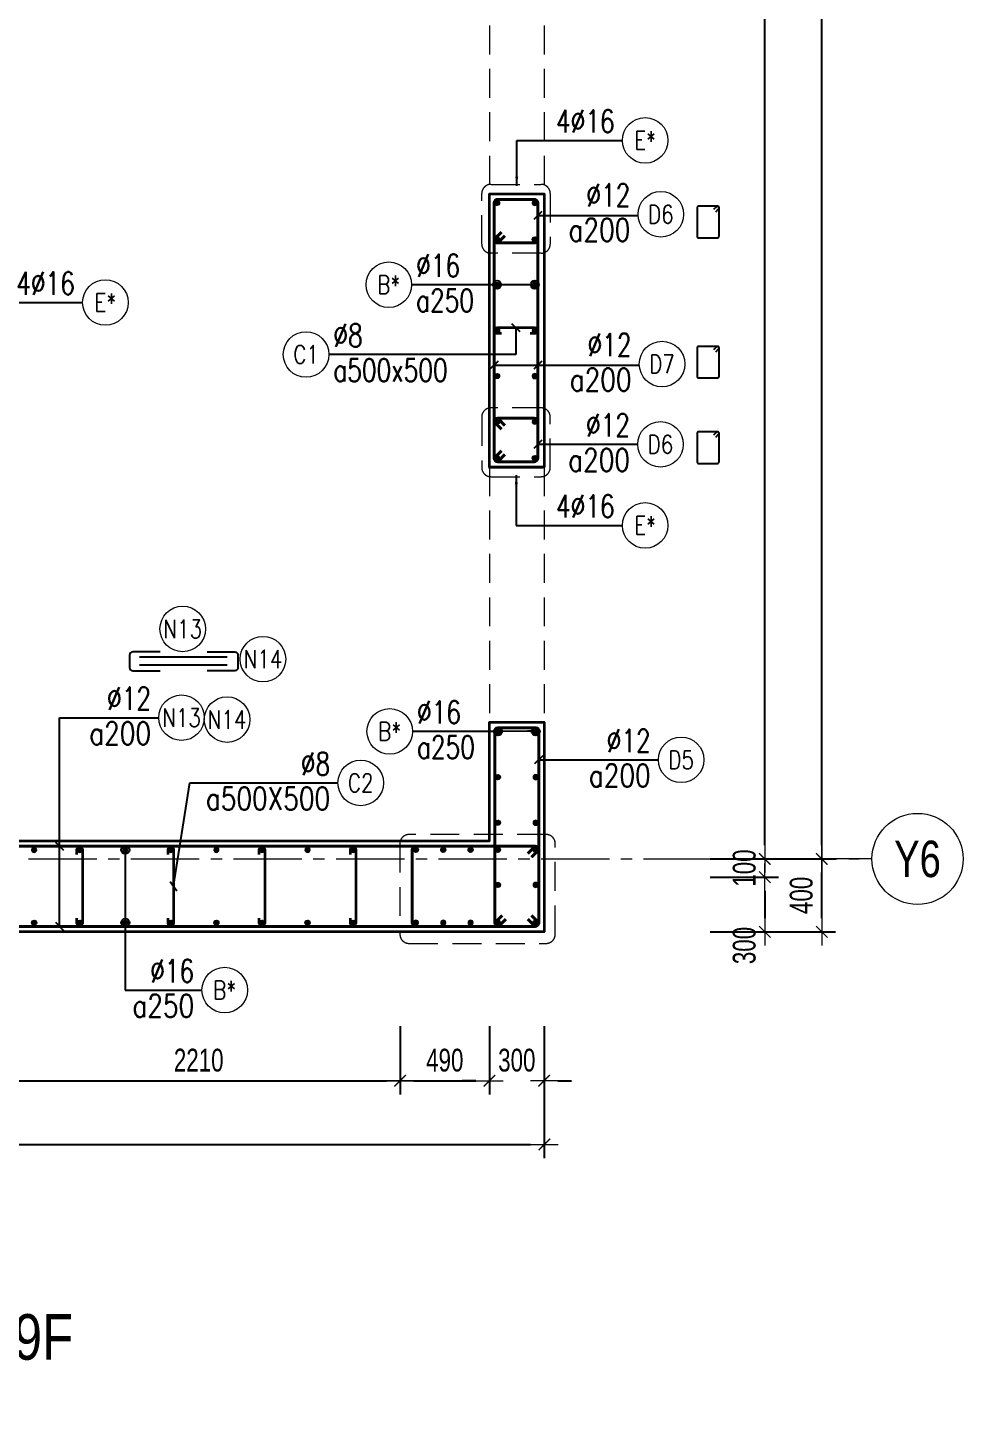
# Model space of a CAD drawing. Header units: millimetres. Extents: x 988833 to 1318015, y -9365 to 47591.
# Drawn here: x 1053134 to 1058264, y 30310 to 37966 of the extents above; entities that cross this region are included whole.
import ezdxf
from ezdxf.enums import TextEntityAlignment as Align

# ---------------------------------------------------------------- set-up
doc = ezdxf.new("R2010")
doc.units = ezdxf.units.MM
doc.header["$MEASUREMENT"] = 0
for name, pattern in [('HIDDEN', [9.525, 6.35, -3.175]), ('HIDDEN2', [4.7625, 3.175, -1.5875]), ('OF_Grid_1$0$CENTER2', [1.125, 0.75, -0.125, 0.125, -0.125])]:
    doc.linetypes.add(name, pattern=pattern)
doc.layers.get('0').update_dxf_attribs({"lineweight": 20})
doc.layers.get('Defpoints').update_dxf_attribs({"color": 151, "lineweight": 9})
doc.layers.add('Hidden', color=9, linetype='HIDDEN')
doc.layers.add('Ligature', color=1, linetype='Continuous')
for name, color, linetype, lineweight in [('KC-LEADER', 153, 'Continuous', 18), ('KC-THEP', 6, 'Continuous', 40), ('NDC_S_ANNO', 7, 'Continuous', 20), ('NDC_S_BEAM', 3, 'HIDDEN2', 20), ('NDC_S_DIM', 1, 'Continuous', 15), ('NDC_S_ENG TITLE', 3, 'Continuous', 20), ('NDC_S_HIDDEN', 8, 'HIDDEN2', 13), ('NDC_S_LEADER', 1, 'Continuous', 15), ('NDC_S_REBAR', 4, 'Continuous', 35), ('NDC_S_STIRRUP', 4, 'Continuous', 40), ('NDC_S_TEXT SYMBOL', 7, 'Continuous', 20), ('NDC_S_VN TEXT', 7, 'Continuous', 20), ('NDC_S_VN TITLE', 6, 'Continuous', 35), ('NDC_S_WALL', 6, 'Continuous', 35), ('OF_Grid_1$0$NDC_S_AXIS', 5, 'OF_Grid_1$0$CENTER2', 13), ('OF_Grid_1$0$NDC_S_SYMBOL', 1, 'Continuous', 15), ('OF_Grid_1$0$NDC_S_TEXT SYMBOL', 7, 'Continuous', 20)]:
    doc.layers.add(name, color=color, linetype=linetype, lineweight=lineweight)
doc.styles.add('NDC_ANNO', font='', dxfattribs={"width": 0.8})
doc.styles.add('NDC_ARIAL', font='arial.ttf', dxfattribs={"width": 0.85})
doc.styles.add('NDC_DIM', font='', dxfattribs={"width": 0.75})
doc.styles.add('NDC_EN TXT', font='romans.shx', dxfattribs={"width": 0.8})
doc.styles.add('NDC_VIE TXT', font='arial.ttf', dxfattribs={"width": 0.8})
doc.styles.add('OF_Grid_1$0$NDC_ANNO', font='', dxfattribs={"width": 0.8})
doc.styles.get('NDC_ANNO').set_extended_font_data('Dotum')
doc.styles.get('NDC_DIM').set_extended_font_data('Dotum')
doc.styles.get('OF_Grid_1$0$NDC_ANNO').set_extended_font_data('Dotum')
doc.dimstyles.new('NDC_1-50', dxfattribs={"dimscale": 50, "dimtxt": 2.5, "dimasz": 1, "dimexe": 1.5, "dimexo": 0, "dimgap": 0.8, "dimtad": 1, "dimdec": 0, "dimdsep": 46, "dimtxsty": 'NDC_ARIAL', "dimblk": 'DIMMARK', "dimcen": 49999.938995, "dimdle": 1.5, "dimclrd": 1, "dimclre": 1, "dimclrt": 3, "dimadec": 0, "dimazin": 0, "dimtfac": 1, "dimtdec": 0, "dimtix": 1, "dimtmove": 2, "dimatfit": 3, "dimfxl": 1, "dimarcsym": 0})
doc.dimstyles.new('NDC_dim_25', dxfattribs={"dimscale": 25, "dimtxt": 2.5, "dimasz": 1.5, "dimexe": 1.5, "dimexo": 2.5, "dimgap": 1, "dimtad": 1, "dimdec": 0, "dimzin": 0, "dimdsep": 46, "dimtxsty": 'NDC_DIM', "dimblk": 'DIMMARK', "dimcen": 0.09, "dimdle": 1.2, "dimclrd": 1, "dimclre": 1, "dimclrt": 3, "dimadec": 0, "dimazin": 0, "dimtfac": 1, "dimtdec": 0, "dimtix": 1, "dimtofl": 0, "dimtmove": 0, "dimatfit": 3, "dimfxl": 6, "dimfxlon": 1, "dimtolj": 1, "dimtzin": 0, "dimarcsym": 0})
doc.dimstyles.new('NDC_dim_30', dxfattribs={"dimscale": 30, "dimtxt": 2.5, "dimasz": 1.5, "dimexe": 1.5, "dimexo": 2.5, "dimgap": 1, "dimtad": 1, "dimdec": 0, "dimzin": 0, "dimdsep": 46, "dimtxsty": 'NDC_DIM', "dimblk": 'DIMMARK', "dimcen": 0.09, "dimdle": 1.2, "dimclrd": 1, "dimclre": 1, "dimclrt": 3, "dimadec": 0, "dimazin": 0, "dimtfac": 1, "dimtdec": 0, "dimtix": 1, "dimtofl": 0, "dimtmove": 0, "dimatfit": 3, "dimfxl": 6, "dimfxlon": 1, "dimtolj": 1, "dimtzin": 0, "dimarcsym": 0})
doc.dimstyles.new('NDC_dim_50', dxfattribs={"dimscale": 50, "dimtxt": 2.5, "dimasz": 1.5, "dimexe": 1.5, "dimexo": 2.5, "dimgap": 1, "dimtad": 1, "dimdec": 0, "dimzin": 0, "dimdsep": 46, "dimtxsty": 'NDC_DIM', "dimblk": 'DIMMARK', "dimcen": 0.09, "dimdle": 1.2, "dimclrd": 1, "dimclre": 1, "dimclrt": 3, "dimadec": 0, "dimazin": 0, "dimtfac": 1, "dimtdec": 0, "dimtix": 1, "dimtofl": 0, "dimtmove": 0, "dimatfit": 3, "dimfxl": 6, "dimfxlon": 1, "dimtolj": 1, "dimtzin": 0, "dimarcsym": 0})

# ---------------------------------------------------------------- blocks, each defined once
blk = doc.blocks.new('Drawing name_symbol')
at = {"layer": 'NDC_S_ENG TITLE', "style": 'NDC_EN TXT', "width": 0.8}
blk.add_attdef('SECTDET1', text='', height=5, dxfattribs=at).set_placement((0, 1.01), align=Align.CENTER)
at = {"layer": 'NDC_S_TEXT SYMBOL', "lineweight": 25, "style": 'NDC_ANNO', "width": 0.8}
blk.add_attdef('SSCALE', text='', height=2.5, dxfattribs=at).set_placement((0, -4), align=Align.CENTER)
at = {"layer": 'NDC_S_VN TITLE', "style": 'NDC_VIE TXT', "width": 0.8}
blk.add_attdef('SECTDET2', text='', height=5, dxfattribs=at).set_placement((0, 7.97), align=Align.CENTER)
blk = doc.blocks.new('DIMMARK')
at = {"layer": 'NDC_S_DIM', "color": 1}
blk.add_line((-1.5, 0), (1, 0), dxfattribs=at)
at = {"layer": 'NDC_S_DIM', "color": 2, "const_width": 0.1}
blk.add_lwpolyline([(-0.42, -0.42), (0.42, 0.42)], dxfattribs=at)
blk = doc.blocks.new('*U9')
blk.add_circle((2.5, 0), 2.5)
at = {"layer": 'NDC_S_VN TEXT', "color": 3, "style": 'NDC_EN TXT', "width": 0.75}
blk.add_attdef('DK2', text='', height=2.5, dxfattribs=at).set_placement((-0.85, 0.85), align=Align.RIGHT)
at = {"layer": 'NDC_S_VN TEXT', "color": 7, "style": 'NDC_EN TXT', "width": 0.8}
blk.add_attdef('SH3', text='', height=2, dxfattribs=at).set_placement((2.5, 0), align=Align.MIDDLE)
blk = doc.blocks.new('THEP')
at = {"layer": 'KC-LEADER', "color": 6}
blk.add_circle((0, 0), 14, dxfattribs=at)
at = {"layer": 'KC-THEP'}
for p, q in [((-14, 0), (14, 0)), ((9.9, 9.9), (-9.9, -9.9)), ((-9.9, 9.9), (9.9, -9.9)), ((0, 14), (0, -14))]:
    blk.add_line(p, q, dxfattribs=at)
blk = doc.blocks.new('*U10')
blk.add_circle((2.5, 0), 2.5)
at = {"layer": 'NDC_S_VN TEXT', "color": 3, "style": 'NDC_EN TXT'}
for tag, width, p in [('DK2', 0.75, (-0.85, 0.85)), ('KC2', 0.8, (-0.85, -2.97))]:
    blk.add_attdef(tag, text='', height=2.5, dxfattribs=dict(at, width=width)).set_placement(p, align=Align.RIGHT)
at = {"layer": 'NDC_S_VN TEXT', "color": 7, "style": 'NDC_EN TXT', "width": 0.8}
blk.add_attdef('SH3', text='', height=2, dxfattribs=at).set_placement((2.5, 0), align=Align.MIDDLE)
blk = doc.blocks.new('*U31')
at = {"layer": 'KC-THEP', "xscale": -1, "rotation": 170.331435563619}
blk.add_blockref('THEP', (0, 200), dxfattribs=at)
at = {"layer": 'KC-THEP', "rotation": 9.668564436380946}
blk.add_blockref('THEP', (0, -200), dxfattribs=at)
blk = doc.blocks.new('*U32')
at = {"layer": 'NDC_S_HIDDEN', "color": 0, "linetype": 'ByBlock', "lineweight": -2, "transparency": 16777216}
for p in [(0, 0), (250, 0), (500, 0), (750, 0), (1000, 0), (1250, 0), (1500, 0), (1750, 0)]:
    blk.add_blockref('*U31', p, dxfattribs=at)
blk = doc.blocks.new('*U35')
at = {"layer": 'NDC_S_REBAR'}
blk.add_lwpolyline([(-15, 175), (-15, 200, -1), (15, 200), (15, -200, -1), (-15, -200), (-15, -175)], format="xyb", dxfattribs=at)
blk = doc.blocks.new('*U36')
at = {"layer": 'NDC_S_HIDDEN', "color": 0, "linetype": 'ByBlock', "lineweight": -2, "transparency": 16777216}
for p in [(0, 0), (500, 0), (1000, 0), (1500, 0)]:
    blk.add_blockref('*U35', p, dxfattribs=at)
blk = doc.blocks.new('A$C7BC65A55')
at = {"layer": 'Ligature'}
for p, q in [((-15.2, 372, 0), (-15.2, 38.5, 0)), ((15.2, 372, 0), (15.2, 38.5, 0))]:
    blk.add_line(p, q, dxfattribs=at)
for points in [[(-36.2, 296.5), (-36.2, 400.9, -0.414214), (-24, 413.1), (24, 413.1, -0.414214), (36.2, 400.9), (36.2, 296.5)], [(-36.2, 116.5), (-36.2, 12.2, 0.414214), (-24, 0), (24, 0, 0.414214), (36.2, 12.2), (36.2, 116.5)]]:
    blk.add_lwpolyline(points, format="xyb", dxfattribs=at)
blk = doc.blocks.new('*U11')
blk.add_circle((-2.5, 0), 2.5)
at = {"layer": 'NDC_S_VN TEXT', "color": 3, "style": 'NDC_EN TXT', "width": 0.75}
for tag, p in [('DK1', (0.5, 0.85)), ('KC1', (0.5, -2.97))]:
    blk.add_attdef(tag, p, '', height=2.5, dxfattribs=at)
at = {"layer": 'NDC_S_VN TEXT', "color": 7, "style": 'NDC_EN TXT', "width": 0.8}
blk.add_attdef('SH2', text='', height=2, dxfattribs=at).set_placement((-2.5, 0), align=Align.MIDDLE)
blk = doc.blocks.new('*D386')
at = {"layer": 'Defpoints', "color": 0, "ltscale": 200, "transparency": 16777216}
for p in [(1052965.7, 33505.6), (1055175.4, 33079.1), (1055175.4, 32188.2)]:
    blk.add_point(p, dxfattribs=at)
at = {"layer": 'NDC_S_DIM', "color": 1, "lineweight": -2, "ltscale": 200, "transparency": 16777216}
for p, q in [((1052965.7, 32488.2), (1052965.7, 32113.2)), ((1055175.4, 32488.2), (1055175.4, 32113.2)), ((1053040.7, 32188.2), (1055100.4, 32188.2))]:
    blk.add_line(p, q, dxfattribs=at)
at = {"layer": 'NDC_S_DIM', "color": 1, "lineweight": -2, "ltscale": 200, "transparency": 16777216, "xscale": 75, "yscale": 75, "zscale": 75, "rotation": 180}
blk.add_blockref('DIMMARK', (1052965.7, 32188.2), dxfattribs=at)
at = {"layer": 'NDC_S_DIM', "color": 1, "lineweight": -2, "ltscale": 200, "transparency": 16777216, "xscale": 75, "yscale": 75, "zscale": 75}
blk.add_blockref('DIMMARK', (1055175.4, 32188.2), dxfattribs=at)
at = {"layer": 'NDC_S_DIM', "color": 3, "ltscale": 200, "transparency": 16777216, "insert": (1054070.6, 32300.7), "char_height": 125, "attachment_point": 5, "style": 'NDC_DIM'}
blk.add_mtext('\\A1;2210', dxfattribs=at)
blk = doc.blocks.new('*D387')
at = {"layer": 'Defpoints', "color": 0, "ltscale": 200, "transparency": 16777216}
for p in [(1055665.7, 33505.6), (1055175.4, 33079.1), (1055665.7, 32188.2)]:
    blk.add_point(p, dxfattribs=at)
at = {"layer": 'NDC_S_DIM', "color": 1, "lineweight": -2, "ltscale": 200, "transparency": 16777216}
for p, q in [((1055175.4, 32488.2), (1055175.4, 32113.2)), ((1055665.7, 32488.2), (1055665.7, 32113.2)), ((1055250.4, 32188.2), (1055590.7, 32188.2))]:
    blk.add_line(p, q, dxfattribs=at)
at = {"layer": 'NDC_S_DIM', "color": 1, "lineweight": -2, "ltscale": 200, "transparency": 16777216, "xscale": 75, "yscale": 75, "zscale": 75, "rotation": 180}
blk.add_blockref('DIMMARK', (1055175.4, 32188.2), dxfattribs=at)
at = {"layer": 'NDC_S_DIM', "color": 1, "lineweight": -2, "ltscale": 200, "transparency": 16777216, "xscale": 75, "yscale": 75, "zscale": 75}
blk.add_blockref('DIMMARK', (1055665.7, 32188.2), dxfattribs=at)
at = {"layer": 'NDC_S_DIM', "color": 3, "ltscale": 200, "transparency": 16777216, "insert": (1055420.6, 32300.7), "char_height": 125, "attachment_point": 5, "style": 'NDC_DIM'}
blk.add_mtext('\\A1;490', dxfattribs=at)
blk = doc.blocks.new('*D388')
at = {"layer": 'Defpoints', "color": 0, "ltscale": 200, "transparency": 16777216}
for p in [(1055665.7, 33505.6), (1055965.7, 33005.6), (1055965.7, 32188.2)]:
    blk.add_point(p, dxfattribs=at)
at = {"layer": 'NDC_S_DIM', "color": 1, "lineweight": -2, "ltscale": 200, "transparency": 16777216}
for p, q in [((1055665.7, 32488.2), (1055665.7, 32113.2)), ((1055965.7, 32488.2), (1055965.7, 32113.2)), ((1055590.7, 32188.2), (1055515.7, 32188.2)), ((1056040.7, 32188.2), (1056115.7, 32188.2))]:
    blk.add_line(p, q, dxfattribs=at)
at = {"layer": 'NDC_S_DIM', "color": 1, "lineweight": -2, "ltscale": 200, "transparency": 16777216, "xscale": 75, "yscale": 75, "zscale": 75}
blk.add_blockref('DIMMARK', (1055665.7, 32188.2), dxfattribs=at)
at = {"layer": 'NDC_S_DIM', "color": 1, "lineweight": -2, "ltscale": 200, "transparency": 16777216, "xscale": 75, "yscale": 75, "zscale": 75, "rotation": 180}
blk.add_blockref('DIMMARK', (1055965.7, 32188.2), dxfattribs=at)
at = {"layer": 'NDC_S_DIM', "color": 3, "ltscale": 200, "transparency": 16777216, "insert": (1055815.7, 32300.7), "char_height": 125, "attachment_point": 5, "style": 'NDC_DIM'}
blk.add_mtext('\\A1;300', dxfattribs=at)
blk = doc.blocks.new('*D389')
at = {"layer": 'Defpoints', "color": 0, "ltscale": 200, "transparency": 16777216}
for p in [(1055966.7, 33321.4), (1049166.5, 33005.6), (1055966.7, 31839)]:
    blk.add_point(p, dxfattribs=at)
at = {"layer": 'NDC_S_DIM', "color": 1, "lineweight": -2, "ltscale": 200, "transparency": 16777216}
for p, q in [((1049166.5, 32139), (1049166.5, 31764)), ((1055966.7, 32139), (1055966.7, 31764)), ((1049241.5, 31839), (1055891.7, 31839))]:
    blk.add_line(p, q, dxfattribs=at)
at = {"layer": 'NDC_S_DIM', "color": 1, "lineweight": -2, "ltscale": 200, "transparency": 16777216, "xscale": 75, "yscale": 75, "zscale": 75, "rotation": 180}
blk.add_blockref('DIMMARK', (1049166.5, 31839), dxfattribs=at)
at = {"layer": 'NDC_S_DIM', "color": 1, "lineweight": -2, "ltscale": 200, "transparency": 16777216, "xscale": 75, "yscale": 75, "zscale": 75}
blk.add_blockref('DIMMARK', (1055966.7, 31839), dxfattribs=at)
at = {"layer": 'NDC_S_DIM', "color": 3, "ltscale": 200, "transparency": 16777216, "insert": (1052566.6, 31951.6), "char_height": 125, "attachment_point": 5, "style": 'NDC_DIM'}
blk.add_mtext('\\A1;6800', dxfattribs=at)
blk = doc.blocks.new('*D400')
at = {"layer": 'Defpoints', "color": 0, "transparency": 16777216}
for p in [(1055336.4, 45005.6), (1057176.5, 45005.6), (1055227.1, 33405.6)]:
    blk.add_point(p, dxfattribs=at)
at = {"layer": 'NDC_S_DIM', "color": 1, "lineweight": -2, "transparency": 16777216}
for p, q in [((1056876.5, 45005.6), (1057251.5, 45005.6)), ((1057176.5, 33480.6), (1057176.5, 44930.6)), ((1056876.5, 33405.6), (1057251.5, 33405.6))]:
    blk.add_line(p, q, dxfattribs=at)
at = {"layer": 'NDC_S_DIM', "color": 1, "lineweight": -2, "transparency": 16777216, "xscale": 75, "yscale": 75, "zscale": 75}
for p, rotation in [((1057176.5, 45005.6), 90), ((1057176.5, 33405.6), 270)]:
    blk.add_blockref('DIMMARK', p, dxfattribs=dict(at, rotation=rotation))
at = {"layer": 'NDC_S_DIM', "color": 3, "transparency": 16777216, "insert": (1057063.9, 39205.6), "char_height": 125, "attachment_point": 5, "rotation": 90, "style": 'NDC_DIM'}
blk.add_mtext('\\A1;11600', dxfattribs=at)
blk = doc.blocks.new('*D403')
at = {"layer": 'Defpoints', "color": 0, "ltscale": 200, "transparency": 16777216}
for p in [(1055227.1, 33405.6), (1055665.7, 33305.6), (1057176.5, 33305.6)]:
    blk.add_point(p, dxfattribs=at)
at = {"layer": 'NDC_S_DIM', "color": 1, "lineweight": -2, "ltscale": 200, "transparency": 16777216}
for p, q in [((1057176.5, 33480.6), (1057176.5, 33555.6)), ((1056876.5, 33405.6), (1057251.5, 33405.6)), ((1056876.5, 33305.6), (1057251.5, 33305.6)), ((1057176.5, 33230.6), (1057176.5, 33155.6))]:
    blk.add_line(p, q, dxfattribs=at)
at = {"layer": 'NDC_S_DIM', "color": 1, "lineweight": -2, "ltscale": 200, "transparency": 16777216, "xscale": 75, "yscale": 75, "zscale": 75}
for p, rotation in [((1057176.5, 33405.6), 270), ((1057176.5, 33305.6), 90)]:
    blk.add_blockref('DIMMARK', p, dxfattribs=dict(at, rotation=rotation))
at = {"layer": 'NDC_S_DIM', "color": 3, "ltscale": 200, "transparency": 16777216, "insert": (1057063.9, 33355.6), "char_height": 125, "attachment_point": 5, "rotation": 90, "style": 'NDC_DIM'}
blk.add_mtext('\\A1;100', dxfattribs=at)
blk = doc.blocks.new('*D404')
at = {"layer": 'Defpoints', "color": 0, "ltscale": 200, "transparency": 16777216}
for p in [(1055665.7, 33305.6), (1055903.6, 33005.6), (1057176.5, 33005.6)]:
    blk.add_point(p, dxfattribs=at)
at = {"layer": 'NDC_S_DIM', "color": 1, "lineweight": -2, "ltscale": 200, "transparency": 16777216}
for p, q in [((1056876.5, 33305.6), (1057251.5, 33305.6)), ((1057176.5, 33230.6), (1057176.5, 33080.6)), ((1056876.5, 33005.6), (1057251.5, 33005.6))]:
    blk.add_line(p, q, dxfattribs=at)
at = {"layer": 'NDC_S_DIM', "color": 1, "lineweight": -2, "ltscale": 200, "transparency": 16777216, "xscale": 75, "yscale": 75, "zscale": 75}
for p, rotation in [((1057176.5, 33305.6), 90), ((1057176.5, 33005.6), 270)]:
    blk.add_blockref('DIMMARK', p, dxfattribs=dict(at, rotation=rotation))
at = {"layer": 'NDC_S_DIM', "color": 3, "ltscale": 200, "transparency": 16777216, "insert": (1057063.9, 32930.6), "char_height": 125, "attachment_point": 5, "rotation": 90, "style": 'NDC_DIM'}
blk.add_mtext('\\A1;300', dxfattribs=at)
blk = doc.blocks.new('*D405')
at = {"layer": 'Defpoints', "color": 0, "ltscale": 200, "transparency": 16777216}
for p in [(1055851.7, 33405.9), (1057489.1, 33405.9), (1055883.4, 33005.6)]:
    blk.add_point(p, dxfattribs=at)
at = {"layer": 'NDC_S_DIM', "color": 1, "lineweight": -2, "ltscale": 200, "transparency": 16777216}
for p, q in [((1057189.1, 33405.9), (1057564.1, 33405.9)), ((1057489.1, 33080.6), (1057489.1, 33330.9)), ((1057189.1, 33005.6), (1057564.1, 33005.6))]:
    blk.add_line(p, q, dxfattribs=at)
at = {"layer": 'NDC_S_DIM', "color": 1, "lineweight": -2, "ltscale": 200, "transparency": 16777216, "xscale": 75, "yscale": 75, "zscale": 75}
for p, rotation in [((1057489.1, 33405.9), 90), ((1057489.1, 33005.6), 270)]:
    blk.add_blockref('DIMMARK', p, dxfattribs=dict(at, rotation=rotation))
at = {"layer": 'NDC_S_DIM', "color": 3, "ltscale": 200, "transparency": 16777216, "insert": (1057376.5, 33205.7), "char_height": 125, "attachment_point": 5, "rotation": 90, "style": 'NDC_DIM'}
blk.add_mtext('\\A1;400', dxfattribs=at)
blk = doc.blocks.new('*D406')
at = {"layer": 'Defpoints', "color": 0, "ltscale": 200, "transparency": 16777216}
for p in [(1055851.8, 45005.6), (1057489.1, 45005.6), (1055851.7, 33405.9)]:
    blk.add_point(p, dxfattribs=at)
at = {"layer": 'NDC_S_DIM', "color": 1, "lineweight": -2, "ltscale": 200, "transparency": 16777216}
for p, q in [((1057189.1, 45005.6), (1057564.1, 45005.6)), ((1057489.1, 33480.9), (1057489.1, 44930.6)), ((1057189.1, 33405.9), (1057564.1, 33405.9))]:
    blk.add_line(p, q, dxfattribs=at)
at = {"layer": 'NDC_S_DIM', "color": 1, "lineweight": -2, "ltscale": 200, "transparency": 16777216, "xscale": 75, "yscale": 75, "zscale": 75}
for p, rotation in [((1057489.1, 45005.6), 90), ((1057489.1, 33405.9), 270)]:
    blk.add_blockref('DIMMARK', p, dxfattribs=dict(at, rotation=rotation))
at = {"layer": 'NDC_S_DIM', "color": 3, "ltscale": 200, "transparency": 16777216, "insert": (1057376.5, 39205.7), "char_height": 125, "attachment_point": 5, "rotation": 90, "style": 'NDC_DIM'}
blk.add_mtext('\\A1;11600', dxfattribs=at)
blk = doc.blocks.new('*U57')
at = {"layer": 'OF_Grid_1$0$NDC_S_SYMBOL'}
blk.add_line((-5, 0), (-9, 0), dxfattribs=at)
blk.add_circle((0, 0), 5, dxfattribs=at)
at = {"layer": 'OF_Grid_1$0$NDC_S_TEXT SYMBOL', "color": 7, "style": 'OF_Grid_1$0$NDC_ANNO', "width": 0.8}
blk.add_attdef('GRID', text='', height=4, rotation=90, dxfattribs=at).set_placement((0, 0), align=Align.MIDDLE)

msp = doc.modelspace()

# ---------------------------------------------------------------- linework, layer by layer
for centre in [(1053982.9, 34667.8), (1054423, 34502.1), (1054226.2, 34170.6)]:
    msp.add_circle(centre, 125)
at = {"layer": 'Ligature'}
for points in [[(1056906.9, 36957.8), (1056922.9, 36973.8, 0.668179), (1056917.1, 36987.7), (1056812.4, 36987.7, 0.414214), (1056804.3, 36979.6), (1056804.3, 36822.5, 0.414214), (1056812.4, 36814.3), (1056917.1, 36814.3, 0.414214), (1056925.2, 36822.5), (1056925.2, 36979.6, 0.668179), (1056911.3, 36985.3), (1056895.3, 36969.4)], [(1056906.9, 36188.7), (1056922.8, 36204.6, 0.668179), (1056917, 36218.6), (1056812.4, 36218.6, 0.414214), (1056804.3, 36210.4), (1056804.3, 36053.3, 0.414214), (1056812.4, 36045.1), (1056917, 36045.1, 0.414214), (1056925.2, 36053.3), (1056925.2, 36210.4, 0.668179), (1056911.3, 36216.2), (1056895.3, 36200.2)], [(1056906.9, 35720.1), (1056922.8, 35736.1, 0.668179), (1056917, 35750), (1056812.4, 35750, 0.414214), (1056804.3, 35741.8), (1056804.3, 35584.7, 0.414214), (1056812.4, 35576.6), (1056917, 35576.6, 0.414214), (1056925.2, 35584.7), (1056925.2, 35741.8, 0.668179), (1056911.3, 35747.6), (1056895.3, 35731.6)]]:
    msp.add_lwpolyline(points, format="xyb", dxfattribs=at)
at = {"layer": 'NDC_S_BEAM', "ltscale": 50}
for p, q in [((1055665.7, 38455.6), (1055665.7, 37055.6)), ((1055965.7, 38455.6), (1055965.7, 37055.6)), ((1055666.5, 35555.6), (1055666.5, 34155.6)), ((1055966.5, 35555.6), (1055966.5, 34155.6))]:
    msp.add_line(p, q, dxfattribs=at)
at = {"layer": 'NDC_S_HIDDEN', "ltscale": 50}
for points in [[(1055673.2, 37107.7), (1055949.1, 37107.7, -0.414214), (1055999.1, 37057.7), (1055999.1, 36780.1, -0.414214), (1055949.1, 36730.1), (1055673.2, 36730.1, -0.414214), (1055623.2, 36780.1), (1055623.2, 37057.7, -0.414214)], [(1055673.2, 35503.6), (1055949.1, 35503.6, 0.414214), (1055999.1, 35553.6), (1055999.1, 35831.1, 0.414214), (1055949.1, 35881.1), (1055673.2, 35881.1, 0.414214), (1055623.2, 35831.1), (1055623.2, 35553.6, 0.414214)], [(1055224.4, 32942.2), (1055976.6, 32942.2, 0.414214), (1056026.6, 32992.2), (1056026.6, 33489.8, 0.414214), (1055976.6, 33539.8), (1055224.4, 33539.8, 0.414214), (1055174.4, 33489.8), (1055174.4, 32992.2, 0.414214)]]:
    msp.add_lwpolyline(points, format="xyb", close=True, dxfattribs=at)
at = {"layer": 'NDC_S_REBAR'}
msp.add_lwpolyline([(1055889.4, 36290.6), (1055914.4, 36290.6, 1), (1055914.4, 36320.6), (1055707.3, 36320.6, 1), (1055707.3, 36290.6), (1055732.3, 36290.6)], format="xyb", dxfattribs=at)
at = {"layer": 'NDC_S_STIRRUP'}
for points in [[(1055730.9, 35645.6), (1055690.9, 35605.6, 0.414214), (1055710.9, 35585.6), (1055910.9, 35585.6, 0.414214), (1055930.9, 35605.6), (1055930.9, 37005.6, 0.414214), (1055910.9, 37025.6), (1055710.9, 37025.6, 0.414214), (1055690.9, 37005.6), (1055690.9, 35605.6, 0.414214), (1055710.9, 35585.6), (1055750.9, 35625.6)], [(1055730.9, 36846.2), (1055690.9, 36806.2, 0.414214), (1055710.9, 36786.2), (1055910.9, 36786.2, 0.414214), (1055930.9, 36806.2), (1055930.9, 37005.6, 0.414214), (1055910.9, 37025.6), (1055710.9, 37025.6, 0.414214), (1055690.9, 37005.6), (1055690.9, 36806.2, 0.414214), (1055710.9, 36786.2), (1055750.9, 36826.2)], [(1055730.9, 35765.1), (1055690.9, 35805.1, -0.414214), (1055710.9, 35825.1), (1055910.9, 35825.1, -0.414214), (1055930.9, 35805.1), (1055930.9, 35605.6, -0.414214), (1055910.9, 35585.6), (1055710.9, 35585.6, -0.414214), (1055690.9, 35605.6), (1055690.9, 35805.1, -0.414214), (1055710.9, 35825.1), (1055750.9, 35785.1)], [(1055735.7, 33095.6), (1055695.7, 33055.6, 0.414214), (1055715.7, 33035.6), (1055915.7, 33035.6, 0.414214), (1055935.7, 33055.6), (1055935.7, 34105.6, 0.414214), (1055915.7, 34125.6), (1055715.7, 34125.6, 0.414214), (1055695.7, 34105.6), (1055695.7, 33055.6, 0.414214), (1055715.7, 33035.6), (1055755.7, 33075.6)], [(1055875.7, 33435.6), (1055915.7, 33475.6, -0.414214), (1055935.7, 33455.6), (1055935.7, 33055.6, -0.414214), (1055915.7, 33035.6), (1052215.7, 33035.6, -0.414214), (1052195.7, 33055.6), (1052195.7, 33455.6, -0.414214), (1052215.7, 33475.6), (1055915.7, 33475.6, -0.414214), (1055935.7, 33455.6), (1055895.7, 33415.6)], [(1055875.7, 33075.6), (1055915.7, 33035.6, 0.414214), (1055935.7, 33055.6), (1055935.7, 33455.6, 0.414214), (1055915.7, 33475.6), (1055262.2, 33475.6, 0.414214), (1055242.2, 33455.6), (1055242.2, 33055.6, 0.414214), (1055262.2, 33035.6), (1055915.7, 33035.6, 0.414214), (1055935.7, 33055.6), (1055895.7, 33095.6)]]:
    msp.add_lwpolyline(points, format="xyb", dxfattribs=at)
at = {"layer": 'NDC_S_WALL'}
msp.add_line((1055660.9, 35555.6), (1055960.9, 35555.6), dxfattribs=at)
for points in [[(1055965.7, 35555.6), (1055665.7, 35555.6), (1055665.7, 37055.6), (1055965.7, 37055.6), (1055965.7, 35555.6)], [(1052966.5, 33505.6), (1055666.5, 33505.6), (1055666.5, 34155.6), (1055966.5, 34155.6), (1055966.5, 33005.6), (1052166.5, 33005.6)]]:
    msp.add_lwpolyline(points, dxfattribs=at)
at = {"layer": 'OF_Grid_1$0$NDC_S_AXIS', "ltscale": 500}
msp.add_line((1039074, 33405.6), (1057694.6, 33405.6), dxfattribs=at)

# ---------------------------------------------------------------- block references
at = {"layer": 'Hidden', "xscale": 1.44, "yscale": 1.44, "zscale": 1.44, "rotation": 270}
msp.add_blockref('A$C7BC65A55', (1053690.8, 34490.3, 0), dxfattribs=at)
at = {"layer": 'KC-THEP'}
for p, rotation in [((1055707.3, 37005.6), 189.6685644363809), ((1055914.4, 36805.6), 9.668564436380926), ((1055707.3, 36555.6), 189.6685644363809), ((1055707.3, 36305.6), 189.6685644363809), ((1055707.3, 36055.6), 189.6685644363809), ((1055707.3, 35805.6), 189.6685644363809), ((1055914.4, 35605.6), 9.668564436380946), ((1055712.2, 34104.4), 189.6685644363809), ((1055712.2, 33854.4), 189.6685644363809), ((1055712.2, 33604.4), 189.6685644363809), ((1055262.2, 33455.6), 189.6685644363809), ((1055412.2, 33455.6), 189.6685644363809), ((1055562.2, 33455.6), 189.6685644363809), ((1055712.2, 33455.6), 189.6685644363809), ((1055712.2, 33263.1), 189.6685644363809), ((1055919.2, 33055.6), 9.668564436380946)]:
    msp.add_blockref('THEP', p, dxfattribs=dict(at, rotation=rotation))
at = {"layer": 'KC-THEP', "xscale": -1}
for p, rotation in [((1055914.4, 37005.6), 170.331435563619), ((1055707.3, 36805.6), 350.3314355636191), ((1055914.4, 36555.6), 170.331435563619), ((1055914.4, 36305.6), 170.331435563619), ((1055914.4, 36055.6), 170.331435563619), ((1055914.4, 35805.6), 170.331435563619), ((1055707.3, 35605.6), 350.3314355636191), ((1055919.2, 34104.4), 170.331435563619), ((1055919.2, 33854.4), 170.331435563619), ((1055919.2, 33604.4), 170.331435563619), ((1055919.2, 33455.6), 170.331435563619), ((1055919.2, 33263.1), 170.331435563619), ((1055262.2, 33055.6), 350.3314355636191), ((1055412.2, 33055.6), 350.3314355636191), ((1055562.2, 33055.6), 350.3314355636191), ((1055712.2, 33055.6), 350.3314355636191)]:
    msp.add_blockref('THEP', p, dxfattribs=dict(at, rotation=rotation))
at = {"layer": 'NDC_S_ANNO'}
ref = msp.add_blockref('Drawing name_symbol', (1049214.2, 30259), dxfattribs=dict(at, xscale=50, yscale=50, zscale=50))
ref.add_attrib('SECTDET1', 'DETAIL OF CORE WALL OF-CW6+CW1+CW2', dxfattribs={"layer": 'NDC_S_ENG TITLE', "height": 250, "style": 'NDC_EN TXT', "width": 0.8}).set_placement((1049214.2, 30309.6), align=Align.CENTER)
ref.add_attrib('SECTDET2', 'CHI TIẾT LÕI VÁCH OF-CW6+CW1+CW2 TẦNG 6F-14F; 16F-19F', dxfattribs={"layer": 'NDC_S_VN TITLE', "height": 250, "style": 'NDC_VIE TXT', "width": 0.8}).set_placement((1049214.2, 30657.5), align=Align.CENTER)
at = {"layer": 'NDC_S_HIDDEN'}
for name, p in [('*U32', (1053167.6, 33255.6)), ('*U36', (1053417.6, 33255.6))]:
    msp.add_blockref(name, p, dxfattribs=at)
at = {"layer": 'NDC_S_VN TEXT', "xscale": 50, "yscale": 50, "zscale": 50}
for name, p, values in [('*U9', (1056394.7, 37349.2), {'SH3': 'E*', 'DK2': '4%%c16'}), ('*U10', (1056481, 36943.5), {'SH3': 'D6', 'DK2': '%%c12', 'KC2': 'a200'}), ('*U11', (1055238.4, 36556.9), {'SH2': 'B*', 'DK1': '%%C16', 'KC1': 'a250'}), ('*U9', (1053433.7, 36459.5), {'SH3': 'E*', 'DK2': '4%%C16'}), ('*U11', (1054784.4, 36174.3), {'SH2': 'C1', 'DK1': '%%c8', 'KC1': 'a500x500'}), ('*U10', (1056487.5, 36121.8), {'SH3': 'D7', 'DK2': '%%c12', 'KC2': 'a200'}), ('*U10', (1056479.1, 35681.1), {'SH3': 'D6', 'DK2': '%%c12', 'KC2': 'a200'}), ('*U9', (1056394.7, 35236.1), {'SH3': 'E*', 'DK2': '4%%c16'}), ('*U10', (1053851.4, 34180.9), {'SH3': 'N13', 'DK2': '%%C12', 'KC2': 'a200'}), ('*U11', (1055243.3, 34105.6), {'SH2': 'B*', 'DK1': '%%C16', 'KC1': 'a250'}), ('*U10', (1056592.5, 33949.6), {'SH3': 'D5', 'DK2': '%%C12', 'KC2': 'a200'}), ('*U10', (1054834.2, 33823), {'SH3': 'C2', 'DK2': '%%c8', 'KC2': 'a500X500'}), ('*U10', (1054088.2, 32685.9), {'SH3': 'B*', 'DK2': '%%C16', 'KC2': 'a250'})]:
    msp.add_blockref(name, p, dxfattribs=at).add_auto_attribs(values)
at = {"layer": 'OF_Grid_1$0$NDC_S_AXIS'}
ref = msp.add_blockref('*U57', (1058014.1, 33405.9), dxfattribs=dict(at, xscale=50, yscale=50, zscale=50))
ref.add_attrib('GRID', 'Y6', dxfattribs={"layer": 'OF_Grid_1$0$NDC_S_TEXT SYMBOL', "color": 7, "height": 200, "style": 'OF_Grid_1$0$NDC_ANNO', "width": 0.8}).set_placement((1058014.1, 33405.9), align=Align.MIDDLE)

# ---------------------------------------------------------------- texts
at = {"layer": 'NDC_S_VN TEXT', "color": 7, "style": 'NDC_EN TXT', "width": 0.8}
for tag, p in [('N13', (1053982.9, 34667.8)), ('N14', (1054423, 34502.1)), ('N14', (1054226.2, 34170.6))]:
    msp.add_attdef(tag, text='3', height=100, dxfattribs=at).set_placement(p, align=Align.MIDDLE)

# ---------------------------------------------------------------- dimensions: what is measured, and where the dimension line sits
at = {"layer": 'NDC_S_DIM'}
dim = msp.add_linear_dim(base=(1057176.5, 45005.6), p1=(1055227.1, 33405.6), p2=(1055336.4, 45005.6), angle=90, dimstyle='NDC_dim_50', override={"dimtmove": 1}, dxfattribs=at)
dim.commit()
dim.dimension.update_dxf_attribs({"geometry": '*D400', "text_midpoint": (1057063.9, 39205.6)})
at = {"layer": 'NDC_S_DIM', "ltscale": 200}
for base, p1, p2, picture, middle in [((1057489.1, 45005.6), (1055851.7, 33405.9), (1055851.8, 45005.6), '*D406', (1057376.5, 39205.7)), ((1057176.5, 33305.6), (1055227.1, 33405.6), (1055665.7, 33305.6), '*D403', (1057063.9, 33355.6))]:
    dim = msp.add_linear_dim(base=base, p1=p1, p2=p2, angle=90, dimstyle='NDC_dim_50', override={"dimtmove": 1}, dxfattribs=at)
    dim.commit()
    dim.dimension.update_dxf_attribs({"geometry": picture, "text_midpoint": middle})
for base, p1, p2, picture, middle in [((1055175.4, 32188.2), (1052965.7, 33505.6), (1055175.4, 33079.1), '*D386', (1054070.6, 32300.7)), ((1055665.7, 32188.2), (1055175.4, 33079.1), (1055665.7, 33505.6), '*D387', (1055420.6, 32300.7)), ((1055965.7, 32188.2), (1055665.7, 33505.6), (1055965.7, 33005.6), '*D388', (1055815.7, 32300.7)), ((1055966.7, 31839), (1049166.5, 33005.6), (1055966.7, 33321.4), '*D389', (1052566.6, 31951.6))]:
    dim = msp.add_linear_dim(base=base, p1=p1, p2=p2, dimstyle='NDC_dim_50', override={"dimtmove": 1}, dxfattribs=at)
    dim.commit()
    dim.dimension.update_dxf_attribs({"geometry": picture, "text_midpoint": middle})
dim = msp.add_linear_dim(base=(1057489.1, 33405.9), p1=(1055883.4, 33005.6), p2=(1055851.7, 33405.9), angle=90, dimstyle='NDC_dim_50', dxfattribs=at)
dim.commit()
dim.dimension.update_dxf_attribs({"geometry": '*D405', "text_midpoint": (1057376.5, 33205.7)})
dim = msp.add_linear_dim(base=(1057176.5, 33005.6), p1=(1055665.7, 33305.6), p2=(1055903.6, 33005.6), angle=90, dimstyle='NDC_dim_50', override={"dimtmove": 1}, dxfattribs=at)
dim.commit()
dim.dimension.update_dxf_attribs({"geometry": '*D404', "text_midpoint": (1057176.5, 32930.6), "dimtype": 160})

# ---------------------------------------------------------------- leaders
at = {"layer": 'NDC_S_LEADER'}
for points, dimstyle, override in [([(1055815.4, 37100.3), (1055815.4, 37349.2), (1056397, 37349.2)], 'NDC_1-50', {"dimgap": 0.8, "dimtad": 0}), ([(1055930.9, 36937.2), (1056481.2, 36937.2)], 'NDC_dim_30', {"dimtad": 0, "dimldrblk": 'Oblique'}), ([(1055914.7, 36557.3), (1055238.4, 36556.9)], 'NDC_dim_30', {"dimtad": 0, "dimldrblk": 'Origin'}), ([(1055707.1, 36557.1), (1055238.4, 36556.9)], 'NDC_dim_30', {"dimtad": 0, "dimldrblk": 'Origin'}), ([(1052999.1, 36459.5), (1053433.7, 36459.5)], 'NDC_dim_25', {"dimgap": 1, "dimtad": 0}), ([(1055810.9, 36320.6), (1055810.9, 36174.6), (1054784.4, 36174.4)], 'NDC_dim_30', {"dimtad": 0, "dimldrblk": 'Oblique'}), ([(1055690.9, 36115.5), (1056487.7, 36115.5)], 'NDC_dim_30', {"dimtad": 0, "dimldrblk": 'Oblique'}), ([(1055930.9, 36115.5), (1056487.7, 36115.5)], 'NDC_dim_30', {"dimtad": 0, "dimldrblk": 'Oblique'}), ([(1055930.8, 35681.1), (1056481.2, 35681.1)], 'NDC_dim_30', {"dimtad": 0, "dimldrblk": 'Oblique'}), ([(1055813, 35512.1), (1055813, 35236.1), (1056394.5, 35236.1)], 'NDC_1-50', {"dimgap": 0.8, "dimtad": 0}), ([(1053306.7, 33475.6), (1053306.7, 34180.7), (1053851.4, 34180.7)], 'NDC_dim_30', {"dimtad": 0, "dimldrblk": 'Oblique'}), ([(1053306.7, 33035.6), (1053306.7, 34180.7), (1053851.4, 34180.7)], 'NDC_dim_30', {"dimtad": 0, "dimldrblk": 'Oblique'}), ([(1055919.5, 34106.1), (1055243.3, 34105.6)], 'NDC_dim_30', {"dimtad": 0, "dimldrblk": 'Origin'}), ([(1055712, 34105.8), (1055243.3, 34105.6)], 'NDC_dim_30', {"dimtad": 0, "dimldrblk": 'Origin'}), ([(1055935.7, 33949.6), (1056592.5, 33949.6)], 'NDC_dim_30', {"dimtad": 0, "dimldrblk": 'Oblique'}), ([(1053932.6, 33255.6), (1054021.3, 33823), (1054834.2, 33823)], 'NDC_dim_30', {"dimtad": 0, "dimldrblk": 'Oblique'}), ([(1053667.6, 33455.6), (1053667.6, 32685.7), (1054088.2, 32685.7)], 'NDC_dim_30', {"dimgap": 1, "dimtad": 0, "dimldrblk": 'Origin'}), ([(1053667.6, 33055.6), (1053667.6, 32685.7), (1054088.2, 32685.7)], 'NDC_dim_30', {"dimgap": 1, "dimtad": 0, "dimldrblk": 'Origin'})]:
    msp.add_leader(points, dimstyle=dimstyle, override=override, dxfattribs=at)

doc.saveas('drawing.dxf')
